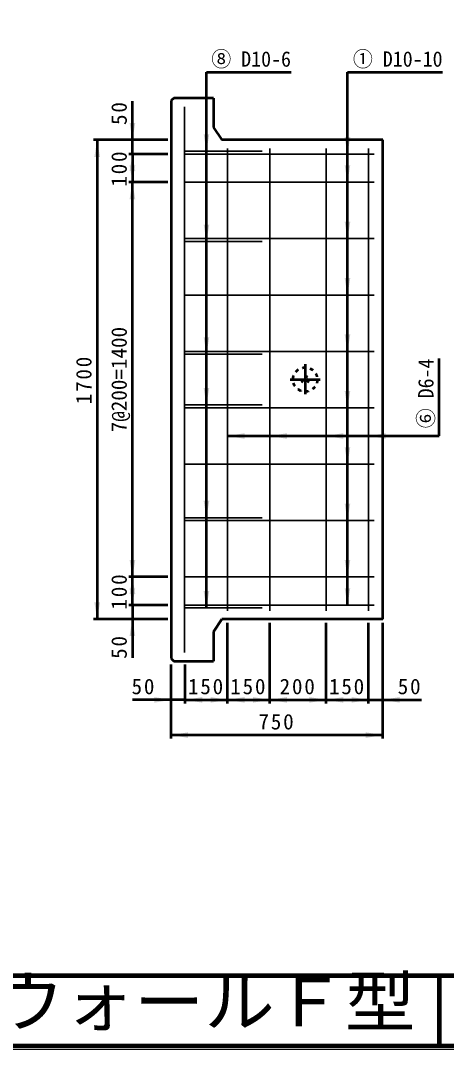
# Model space of a CAD drawing. Units: millimetres, scale not verified, with parts at other scales. Extents: x 100 to 4105, y 100 to 2870.
# Drawn here: x 2136 to 2740, y 100 to 1560 of the extents above; entities that cross this region are included whole.
import ezdxf
from ezdxf.enums import TextEntityAlignment as Align

# ---------------------------------------------------------------- set-up
doc = ezdxf.new("R2010")
doc.units = ezdxf.units.MM
doc.header["$LTSCALE"] = 5
doc.linetypes.add('USER2', pattern=[13.4, 10, -1.2, 1, -1.2])
doc.linetypes.add('USER3', pattern=[2.2, 1, -1.2])
doc.layers.add('V-nasSTD', color=7, linetype='Continuous', lineweight=50)
doc.styles.add('ＭＳ ゴシック', font='')
doc.styles.get('ＭＳ ゴシック').set_extended_font_data('MS Gothic')

msp = doc.modelspace()

# ---------------------------------------------------------------- hatches: boundary and pattern name
at = {"layer": 'V-nasSTD'}
for points in [[(2294.966, 1414.366), (2298.966, 1414.366), (2294.966, 1390.366), (2290.966, 1414.366)], [(2244.966, 1366.366), (2248.966, 1366.366), (2244.966, 1390.366), (2240.966, 1366.366)], [(2399.966, 1398.366), (2403.966, 1398.366), (2399.966, 1374.366), (2395.966, 1398.366)], [(2599.966, 1394.366), (2603.966, 1394.366), (2599.966, 1370.366), (2595.966, 1394.366)], [(2294.966, 1346.366), (2298.966, 1346.366), (2294.966, 1370.366), (2290.966, 1346.366)], [(2294.966, 1354.366), (2298.966, 1354.366), (2294.966, 1330.366), (2290.966, 1354.366)], [(2599.966, 1354.366), (2603.966, 1354.366), (2599.966, 1330.366), (2595.966, 1354.366)], [(2294.966, 1306.366), (2298.966, 1306.366), (2294.966, 1330.366), (2290.966, 1306.366)], [(2399.966, 1270.366), (2403.966, 1270.366), (2399.966, 1246.366), (2395.966, 1270.366)], [(2599.966, 1274.366), (2603.966, 1274.366), (2599.966, 1250.366), (2595.966, 1274.366)], [(2599.966, 1194.366), (2603.966, 1194.366), (2599.966, 1170.366), (2595.966, 1194.366)], [(2399.966, 1110.366), (2403.966, 1110.366), (2399.966, 1086.366), (2395.966, 1110.366)], [(2599.966, 1114.366), (2603.966, 1114.366), (2599.966, 1090.366), (2595.966, 1114.366)], [(2399.966, 1038.366), (2403.966, 1038.366), (2399.966, 1014.366), (2395.966, 1038.366)], [(2599.966, 1034.366), (2603.966, 1034.366), (2599.966, 1010.366), (2595.966, 1034.366)], [(2453.966, 970.366), (2453.966, 966.366), (2429.966, 970.366), (2453.966, 974.366)], [(2513.966, 970.366), (2513.966, 966.366), (2489.966, 970.366), (2513.966, 974.366)], [(2593.966, 970.366), (2593.966, 966.366), (2569.966, 970.366), (2593.966, 974.366)], [(2653.966, 970.366), (2653.966, 966.366), (2629.966, 970.366), (2653.966, 974.366)], [(2599.966, 954.366), (2603.966, 954.366), (2599.966, 930.366), (2595.966, 954.366)], [(2399.966, 878.366), (2403.966, 878.366), (2399.966, 854.366), (2395.966, 878.366)], [(2599.966, 874.366), (2603.966, 874.366), (2599.966, 850.366), (2595.966, 874.366)], [(2294.966, 794.366), (2298.966, 794.366), (2294.966, 770.366), (2290.966, 794.366)], [(2599.966, 794.366), (2603.966, 794.366), (2599.966, 770.366), (2595.966, 794.366)], [(2294.966, 746.366), (2298.966, 746.366), (2294.966, 770.366), (2290.966, 746.366)], [(2294.966, 754.366), (2298.966, 754.366), (2294.966, 730.366), (2290.966, 754.366)], [(2399.966, 750.366), (2403.966, 750.366), (2399.966, 726.366), (2395.966, 750.366)], [(2599.966, 754.366), (2603.966, 754.366), (2599.966, 730.366), (2595.966, 754.366)], [(2244.966, 734.366), (2248.966, 734.366), (2244.966, 710.366), (2240.966, 734.366)], [(2294.966, 686.366), (2298.966, 686.366), (2294.966, 710.366), (2290.966, 686.366)], [(2325.966, 595.966), (2325.966, 591.966), (2349.966, 595.966), (2325.966, 599.966)], [(2393.966, 595.966), (2393.966, 591.966), (2369.966, 595.966), (2393.966, 599.966)], [(2405.966, 595.966), (2405.966, 591.966), (2429.966, 595.966), (2405.966, 599.966)], [(2453.966, 595.966), (2453.966, 591.966), (2429.966, 595.966), (2453.966, 599.966)], [(2465.966, 595.966), (2465.966, 591.966), (2489.966, 595.966), (2465.966, 599.966)], [(2513.966, 595.966), (2513.966, 591.966), (2489.966, 595.966), (2513.966, 599.966)], [(2545.966, 595.966), (2545.966, 591.966), (2569.966, 595.966), (2545.966, 599.966)], [(2593.966, 595.966), (2593.966, 591.966), (2569.966, 595.966), (2593.966, 599.966)], [(2605.966, 595.966), (2605.966, 591.966), (2629.966, 595.966), (2605.966, 599.966)], [(2673.966, 595.966), (2673.966, 591.966), (2649.966, 595.966), (2673.966, 599.966)], [(2373.966, 545.966), (2373.966, 541.966), (2349.966, 545.966), (2373.966, 549.966)], [(2625.966, 545.966), (2625.966, 541.966), (2649.966, 545.966), (2625.966, 549.966)]]:
    msp.add_hatch(color=256, dxfattribs=at).paths.add_polyline_path(points)

# ---------------------------------------------------------------- linework, layer by layer
for p, q in [((2399.966, 726.366), (2399.966, 1486.366)), ((2399.966, 1486.366), (2519.966, 1486.366)), ((2599.966, 730.366), (2599.966, 1486.366)), ((2599.966, 1486.366), (2734.966, 1486.366)), ((2294.966, 1390.366), (2294.966, 1445.366)), ((2353.566, 1449.766), (2349.966, 1446.166)), ((2349.966, 1446.166), (2349.966, 654.566)), ((2409.966, 1449.766), (2353.566, 1449.766)), ((2409.966, 1449.766), (2409.966, 1408.186)), ((2409.966, 1408.186), (2421.966, 1390.366)), ((2344.966, 1390.366), (2239.966, 1390.366)), ((2244.966, 1390.366), (2244.966, 710.366)), ((2294.966, 1370.366), (2294.966, 1390.366)), ((2649.966, 1390.366), (2421.966, 1390.366)), ((2649.966, 710.366), (2649.966, 1390.366)), ((2344.966, 1370.366), (2289.966, 1370.366)), ((2294.966, 1370.366), (2294.966, 1330.366)), ((2344.966, 1330.366), (2289.966, 1330.366)), ((2294.966, 770.366), (2294.966, 1330.366)), ((2729.966, 970.366), (2729.966, 1080.366)), ((2429.966, 970.366), (2729.966, 970.366)), ((2344.966, 770.366), (2289.966, 770.366)), ((2294.966, 730.366), (2294.966, 770.366)), ((2344.966, 730.366), (2289.966, 730.366)), ((2294.966, 730.366), (2294.966, 710.366)), ((2344.966, 710.366), (2239.966, 710.366)), ((2294.966, 710.366), (2294.966, 655.366)), ((2421.966, 710.366), (2409.966, 692.546)), ((2649.966, 710.366), (2421.966, 710.366)), ((2429.966, 590.966), (2429.966, 705.366)), ((2489.966, 590.966), (2489.966, 705.366)), ((2569.966, 590.966), (2569.966, 705.366)), ((2629.966, 590.966), (2629.966, 705.366)), ((2649.966, 540.966), (2649.966, 705.366)), ((2409.966, 692.546), (2409.966, 650.966)), ((2349.966, 654.566), (2353.566, 650.966)), ((2349.966, 540.966), (2349.966, 645.966)), ((2353.566, 650.966), (2409.966, 650.966)), ((2369.966, 590.966), (2369.966, 645.966)), ((2349.966, 595.966), (2294.966, 595.966)), ((2369.966, 595.966), (2349.966, 595.966)), ((2369.966, 595.966), (2429.966, 595.966)), ((2429.966, 595.966), (2489.966, 595.966)), ((2489.966, 595.966), (2569.966, 595.966)), ((2569.966, 595.966), (2629.966, 595.966)), ((2629.966, 595.966), (2649.966, 595.966)), ((2649.966, 595.966), (2704.966, 595.966)), ((2649.966, 545.966), (2349.966, 545.966))]:
    msp.add_line(p, q, dxfattribs=at)
at = {"layer": 'V-nasSTD', "lineweight": 35}
for p, q in [((2368.766, 1437.366), (2368.766, 663.366)), ((2367.966, 1374.366), (2478.995, 1374.366)), ((2429.966, 722.366), (2429.966, 1378.366)), ((2489.966, 722.366), (2489.966, 1378.366)), ((2569.966, 722.366), (2569.966, 1378.366)), ((2629.966, 722.366), (2629.966, 1378.366)), ((2637.966, 1370.366), (2369.966, 1370.366)), ((2637.966, 1330.366), (2369.966, 1330.366)), ((2367.966, 1246.366), (2478.995, 1246.366)), ((2637.966, 1250.366), (2369.966, 1250.366)), ((2637.966, 1170.366), (2369.966, 1170.366)), ((2367.966, 1086.366), (2478.995, 1086.366)), ((2637.966, 1090.366), (2369.966, 1090.366)), ((2367.966, 1014.366), (2478.995, 1014.366)), ((2637.966, 1010.366), (2369.966, 1010.366)), ((2637.966, 930.366), (2369.966, 930.366)), ((2367.966, 854.366), (2478.995, 854.366)), ((2637.966, 850.366), (2369.966, 850.366)), ((2637.966, 770.366), (2369.966, 770.366)), ((2637.966, 730.366), (2369.966, 730.366)), ((2367.966, 726.366), (2478.995, 726.366))]:
    msp.add_line(p, q, dxfattribs=at)
at = {"layer": 'V-nasSTD', "linetype": 'USER2'}
for p, q in [((2539.966, 1072.166), (2539.966, 1029.766)), ((2518.766, 1050.366), (2561.166, 1050.366))]:
    msp.add_line(p, q, dxfattribs=at)
at = {"layer": 'V-nasSTD', "lineweight": 100}
for p, q in [((105, 205), (4100, 205)), ((2730, 205), (2730, 105)), ((105, 105), (4100, 105))]:
    msp.add_line(p, q, dxfattribs=at)
at = {"layer": 'V-nasSTD', "lineweight": 13}
msp.add_lwpolyline([(100, 100), (100, 2870), (4105, 2870), (4105, 100)], close=True, dxfattribs=at)
at = {"layer": 'V-nasSTD', "linetype": 'USER3'}
for radius in [17.2, 5]:
    msp.add_circle((2539.966, 1050.366), radius, dxfattribs=at)

# ---------------------------------------------------------------- texts
at = {"layer": 'V-nasSTD', "style": 'ＭＳ ゴシック', "width": 0.95}
for s, p in [('⑧ D10-6', (2463.331, 1516.174)), ('① D10-10', (2671.251, 1516.174))]:
    msp.add_text(s, height=21.85, dxfattribs=at).set_placement(p, align=Align.TOP_CENTER)
at = {"layer": 'V-nasSTD', "style": 'ＭＳ ゴシック'}
msp.add_text('7@200=1400', height=21.99, rotation=90, dxfattribs=at).set_placement((2264.966, 1050.366), align=Align.TOP_CENTER)
at = {"layer": 'V-nasSTD', "style": 'ＭＳ ゴシック', "width": 0.95}
msp.add_text('⑥ D6-4', height=21.85, rotation=90, dxfattribs=at).set_placement((2700.158, 1030.81), align=Align.TOP_CENTER)
at = {"layer": 'V-nasSTD', "style": 'ＭＳ ゴシック', "width": 1.05}
msp.add_text('1stタッチウォールＦ型', height=69.65, dxfattribs=at).set_placement((1649.25, 202.47), align=Align.TOP_LEFT)
at = {"layer": 'V-nasSTD', "char_height": 21.99, "attachment_point": 2, "rotation": 90, "style": 'ＭＳ ゴシック'}
for s, insert in [('\\T1.17;50', (2264.966, 1429.116)), ('\\T1.17;100', (2264.966, 1350.366)), ('\\T1.17;1700', (2214.966, 1050.366)), ('\\T1.17;100', (2264.966, 750.366)), ('\\T1.17;50', (2264.966, 671.616))]:
    msp.add_mtext(s, dxfattribs=dict(at, insert=insert))
at = {"layer": 'V-nasSTD', "char_height": 21.99, "attachment_point": 2, "style": 'ＭＳ ゴシック'}
for s, insert in [('\\T1.17;50', (2311.216, 625.966)), ('\\T1.17;150', (2399.966, 625.966)), ('\\T1.17;150', (2459.966, 625.966)), ('\\T1.17;200', (2529.966, 625.966)), ('\\T1.17;150', (2599.966, 625.966)), ('\\T1.17;50', (2688.716, 625.966)), ('\\T1.17;750', (2499.966, 575.966))]:
    msp.add_mtext(s, dxfattribs=dict(at, insert=insert))

doc.saveas('drawing.dxf')
